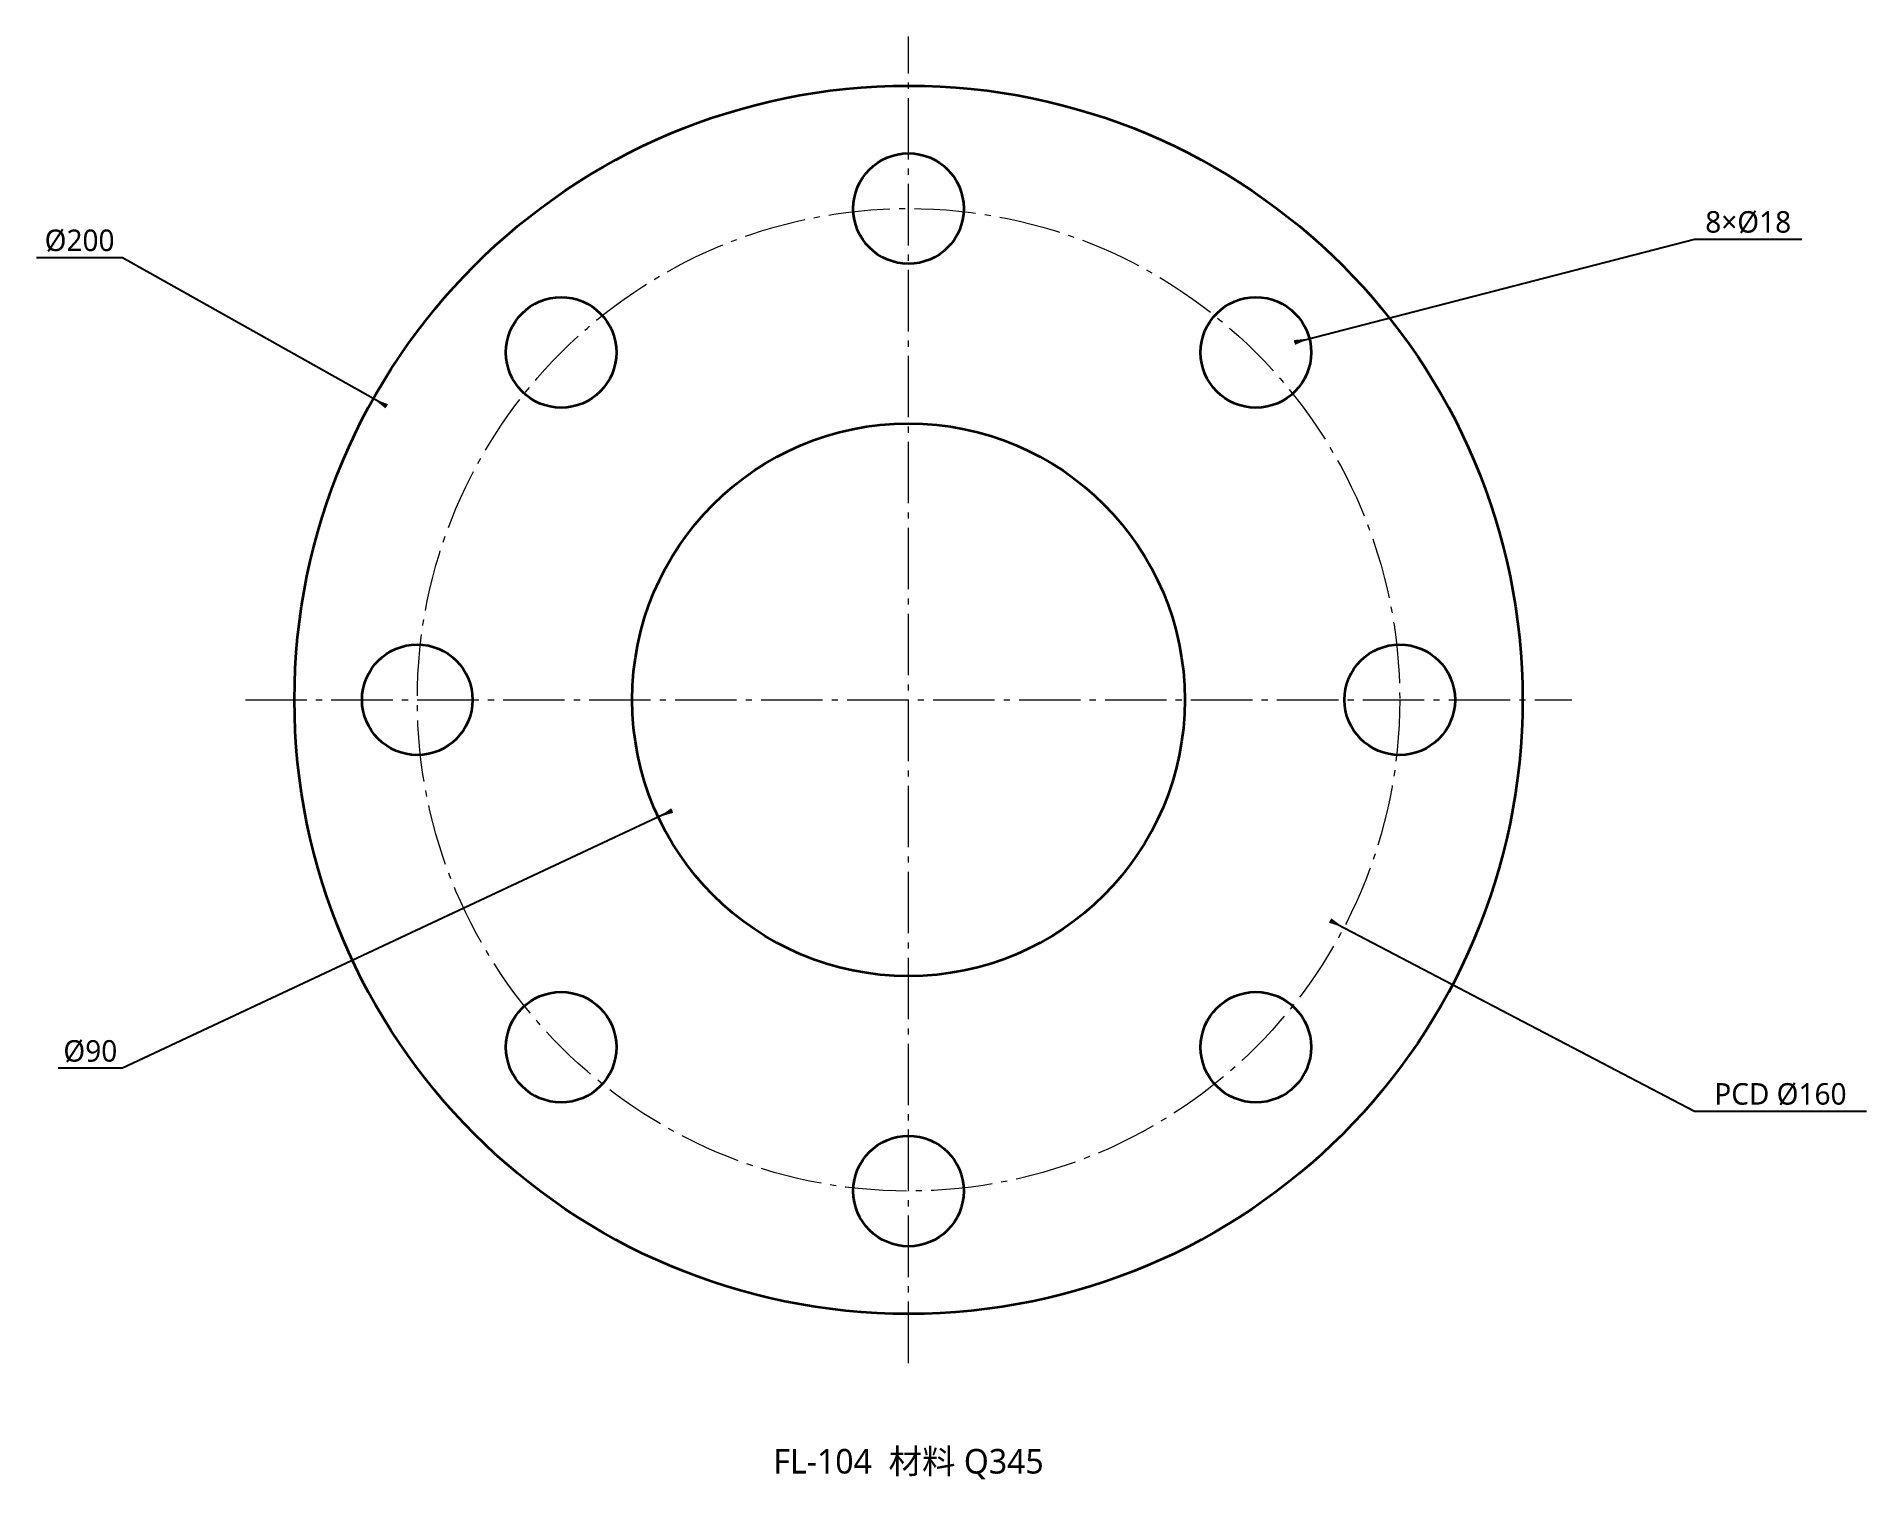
# Model space of a CAD drawing. Header units: millimetres. Extents: x -142 to 156, y -127 to 108.
import ezdxf

# ---------------------------------------------------------------- set-up
doc = ezdxf.new("R2010")
doc.units = ezdxf.units.MM
doc.linetypes.add('CENTER', pattern=[14, 10, -1.5, 1, -1.5])
for name, color, linetype, lineweight in [('BOLT_HOLES', 7, 'CONTINUOUS', 35), ('BORE', 7, 'CONTINUOUS', 35), ('CENTERLINES', 7, 'CENTER', 18), ('DIMENSIONS', 7, 'CONTINUOUS', 18), ('OUTLINE', 7, 'CONTINUOUS', 35), ('PCD', 7, 'CENTER', 18), ('TITLE', 7, 'CONTINUOUS', 25)]:
    doc.layers.add(name, color=color, linetype=linetype, lineweight=lineweight)
doc.styles.add('FLANGE_TEXT', font='msyh.ttc')
doc.dimstyles.new('FLANGE_MM', dxfattribs={"dimtxt": 3.5, "dimasz": 2.5, "dimexe": 1.25, "dimexo": 0.625, "dimgap": 1, "dimtad": 1, "dimtih": 1, "dimtoh": 1, "dimdec": 0, "dimtxsty": 'FLANGE_TEXT', "dimcen": 2.5, "dimazin": 3, "dimtfac": 1, "dimtmove": 0, "dimatfit": 3})

# ---------------------------------------------------------------- blocks, each defined once
blk = doc.blocks.new('_CLOSEDFILLED')
at = {"color": 0, "linetype": 'BYBLOCK'}
blk.add_solid([(-1, 0.16), (0, 0), (-1, -0.16)], dxfattribs=at)
blk = doc.blocks.new('*D1')
at = {"color": 0}
for p, q in [((-128, 72), (-142, 72)), ((-84.98, 47.8), (-128, 72))]:
    blk.add_line(p, q, dxfattribs=at)
at = {"layer": 'Defpoints'}
for p in [(-87.16, 49.03), (0, 0)]:
    blk.add_point(p, dxfattribs=at)
at = {"layer": 'DIMENSIONS', "color": 0, "xscale": 2.5, "yscale": 2.5, "rotation": 150.64224645720873}
blk.add_blockref('_CLOSEDFILLED', (-87.16, 49.03), dxfattribs=at)
at = {"layer": 'DIMENSIONS', "color": 0, "insert": (-135, 74.75), "char_height": 3.5, "attachment_point": 5, "style": 'FLANGE_TEXT'}
blk.add_mtext('%%c200', dxfattribs=at)
blk = doc.blocks.new('*D2')
at = {"color": 0}
for p, q in [((-38.48, -18.04), (-128, -60)), ((-128, -60), (-138.5, -60))]:
    blk.add_line(p, q, dxfattribs=at)
at = {"layer": 'Defpoints'}
for p in [(0, 0), (-40.75, -19.1)]:
    blk.add_point(p, dxfattribs=at)
at = {"layer": 'DIMENSIONS', "color": 0, "xscale": 2.5, "yscale": 2.5, "rotation": -154.88516511385544}
blk.add_blockref('_CLOSEDFILLED', (-40.75, -19.1), dxfattribs=at)
at = {"layer": 'DIMENSIONS', "color": 0, "insert": (-133.25, -57.25), "char_height": 3.5, "attachment_point": 5, "style": 'FLANGE_TEXT'}
blk.add_mtext('%%c90', dxfattribs=at)
blk = doc.blocks.new('*D3')
at = {"color": 0}
for p, q in [((68.66, -35.94), (128, -67)), ((128, -67), (156, -67))]:
    blk.add_line(p, q, dxfattribs=at)
at = {"layer": 'Defpoints'}
for p in [(0, 0), (70.88, -37.1)]:
    blk.add_point(p, dxfattribs=at)
at = {"layer": 'DIMENSIONS', "color": 0, "xscale": 2.5, "yscale": 2.5, "rotation": -27.62924666946569}
blk.add_blockref('_CLOSEDFILLED', (70.88, -37.1), dxfattribs=at)
at = {"layer": 'DIMENSIONS', "color": 0, "insert": (142, -64.25), "char_height": 3.5, "attachment_point": 5, "style": 'FLANGE_TEXT'}
blk.add_mtext('PCD %%c160', dxfattribs=at)
blk = doc.blocks.new('*D4')
at = {"color": 0}
for p, q in [((62.86, 58.19), (128, 75)), ((128, 75), (145.5, 75))]:
    blk.add_line(p, q, dxfattribs=at)
at = {"layer": 'Defpoints'}
for p in [(65.28, 58.82), (56.57, 56.57)]:
    blk.add_point(p, dxfattribs=at)
at = {"layer": 'DIMENSIONS', "color": 0, "xscale": 2.5, "yscale": 2.5, "rotation": 14.468438828033428}
blk.add_blockref('_CLOSEDFILLED', (65.28, 58.82), dxfattribs=at)
at = {"layer": 'DIMENSIONS', "color": 0, "insert": (136.75, 77.75), "char_height": 3.5, "attachment_point": 5, "style": 'FLANGE_TEXT'}
blk.add_mtext('8×%%c18', dxfattribs=at)

msp = doc.modelspace()

# ---------------------------------------------------------------- linework, layer by layer
at = {"layer": 'BOLT_HOLES'}
for centre in [(0, 80), (-56.57, 56.57), (56.57, 56.57), (-80, 0), (80, 0), (-56.57, -56.57), (56.57, -56.57), (0, -80)]:
    msp.add_circle(centre, 9, dxfattribs=at)
at = {"layer": 'BORE'}
msp.add_circle((0, 0), 45, dxfattribs=at)
at = {"layer": 'CENTERLINES'}
for p, q in [((0, -108), (0, 108)), ((-108, 0), (108, 0))]:
    msp.add_line(p, q, dxfattribs=at)
at = {"layer": 'OUTLINE'}
msp.add_circle((0, 0), 100, dxfattribs=at)
at = {"layer": 'PCD'}
msp.add_circle((0, 0), 80, dxfattribs=at)

# ---------------------------------------------------------------- texts
at = {"layer": 'TITLE', "insert": (0, -122), "char_height": 4, "attachment_point": 2, "style": 'FLANGE_TEXT'}
msp.add_mtext('FL-104  材料 Q345', dxfattribs=at)

# ---------------------------------------------------------------- dimensions: what is measured, and where the dimension line sits
at = {"layer": 'DIMENSIONS'}
for p1, p2, text, picture, middle in [((47.85, 54.32), (65.28, 58.82), '8×Ø18', '*D4', (128, 75)), ((87.16, -49.03), (-87.16, 49.03), 'Ø200', '*D1', (-128, 72)), ((-70.88, 37.1), (70.88, -37.1), 'PCD Ø160', '*D3', (128, -67)), ((40.75, 19.1), (-40.75, -19.1), 'Ø90', '*D2', (-128, -60))]:
    dim = msp.add_diameter_dim_2p(p1=p1, p2=p2, text=text, dimstyle='FLANGE_MM', dxfattribs=at)
    dim.commit()
    dim.dimension.update_dxf_attribs({"geometry": picture, "text_midpoint": middle, "dimtype": 163})

doc.saveas('drawing.dxf')
